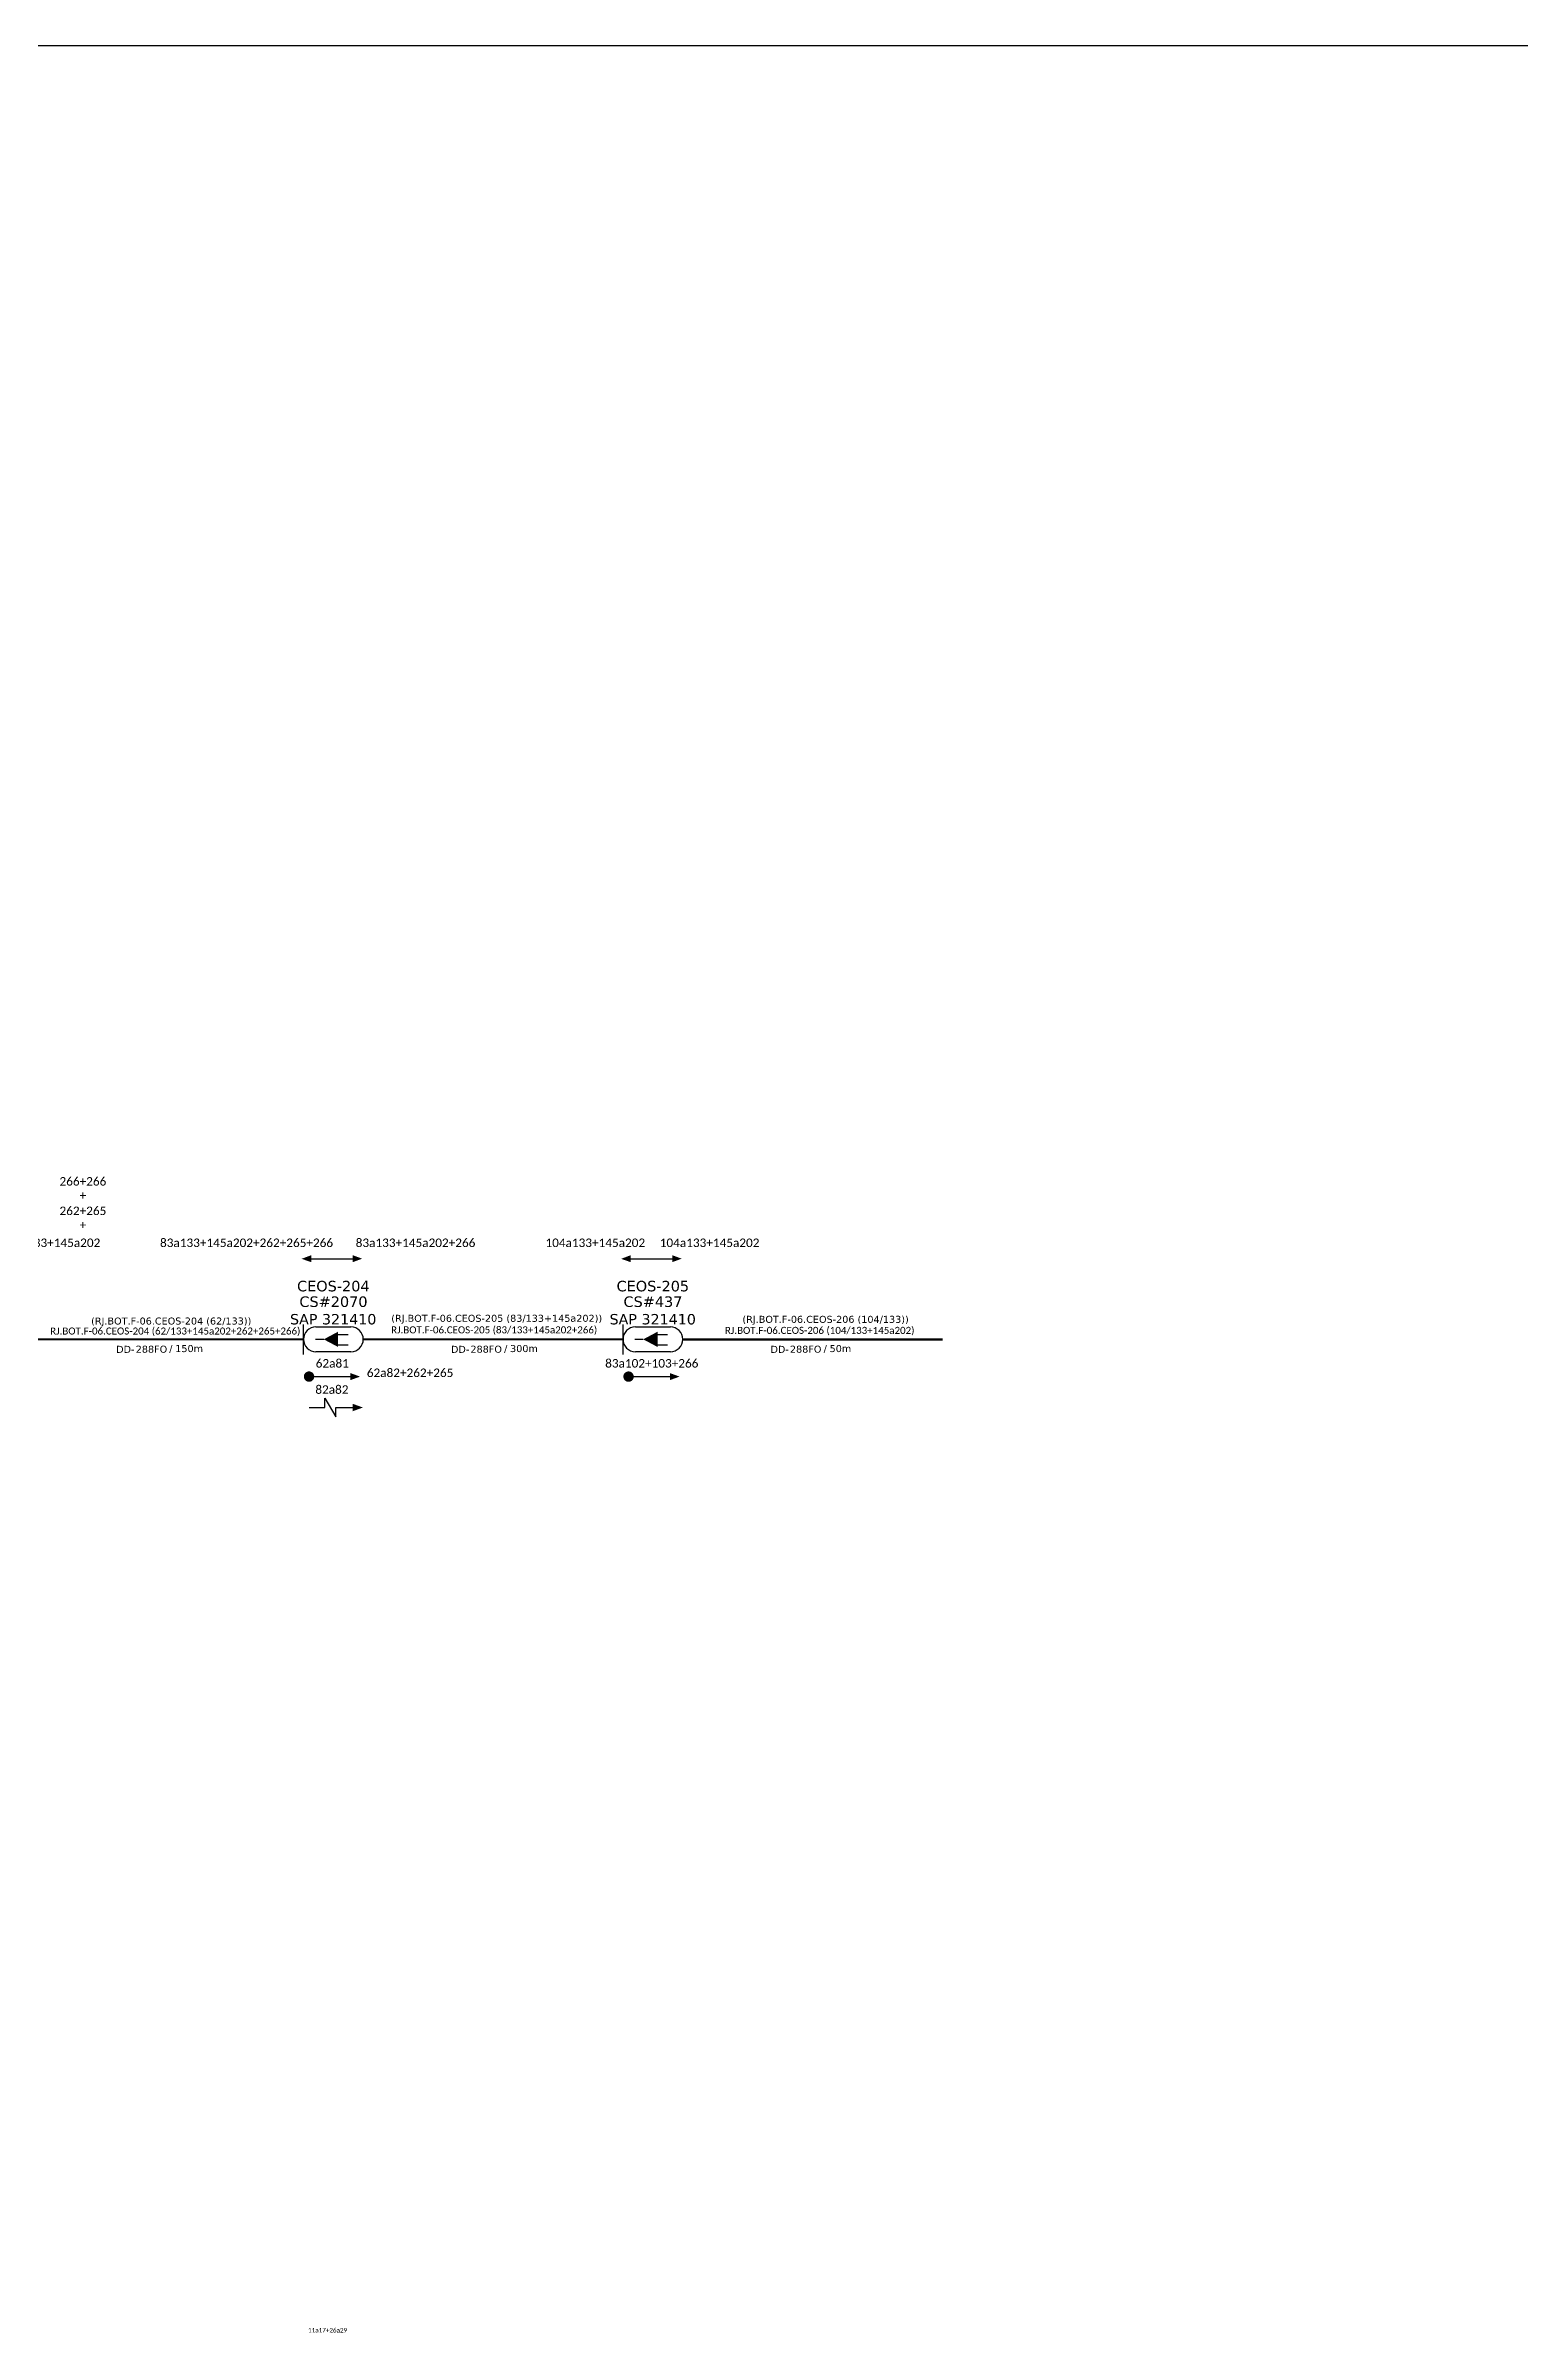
# Model space of a CAD drawing. Header units: metres. Extents: x -1.1 to 57.9, y 4.7 to 46.4.
# Drawn here: x 20.25 to 31.6, y 28.8 to 46.42 of the extents above; entities that cross this region are included whole.
import ezdxf
from ezdxf.enums import TextEntityAlignment as Align

# ---------------------------------------------------------------- set-up
doc = ezdxf.new("R2010")
doc.units = ezdxf.units.M
for name, color, linetype in [('20.4-CEOS', 1, 'Continuous'), ('20.5-CABO AÉREO', 1, 'Continuous'), ('CEO', 1, 'Continuous'), ('SETA', 7, 'Continuous')]:
    doc.layers.add(name, color=color, linetype=linetype)
doc.layers.add('40.1-ETIQUETAS', color=1, linetype='Continuous', lineweight=20)
doc.styles.add('ARIAL', font='arial.ttf')
doc.styles.add('siredit', font='verdana.ttf')
doc.styles.get("Standard").update_dxf_attribs({"font": 'arial.ttf'})

# ---------------------------------------------------------------- blocks, each defined once
blk = doc.blocks.new('ETIQUETA_RS5F')
at = {"layer": '40.1-ETIQUETAS', "color": 0, "style": 'siredit'}
blk.add_text('/', height=1.5, dxfattribs=at).set_placement((1.55, -1.95), align=Align.MIDDLE_RIGHT)
for tag, p in [('ETIQUETA_R_SECUNDARIA', (1.18, 2.1)), ('ETIQUETA_R_PRIMARIA', (1.18, 4.1)), ('F_ATIVAS/F_MORTAS', (1.11, -4.24))]:
    blk.add_attdef(tag, text='', height=1.5, dxfattribs=at).set_placement(p, align=Align.MIDDLE_CENTER)
for tag, p in [('TIPO_CABO', (-6.62, -2.12)), ('CAP_CABO', (0.37, -2.09))]:
    blk.add_attdef(tag, text='', height=1.5, dxfattribs=at).set_placement(p, align=Align.MIDDLE_RIGHT)
blk.add_attdef('METROS', text='', height=1.5, dxfattribs=at).set_placement((2.11, -1.95), align=Align.MIDDLE_LEFT)
for tag, p in [('FUSÃO_1', (0.82, -8.39)), ('FUSÃO_2', (0.82, -10.6)), ('FUSÃO_3', (0.82, -12.93)), ('FUSÃO_4', (0.82, -15.14)), ('FUSÃO_5', (0.82, -17.16))]:
    blk.add_attdef(tag, text='', height=1.5, dxfattribs=at).set_placement(p, align=Align.CENTER)

msp = doc.modelspace()

# ---------------------------------------------------------------- linework, layer by layer
at = {"color": 7}
msp.add_lwpolyline([(-1.112, 4.719), (57.926, 4.719), (57.926, 46.417), (-1.112, 46.417)], close=True, dxfattribs=at)
for points in [[(22.295, 37.078), (22.614, 37.078)], [(24.755, 37.078), (25.074, 37.078)], [(22.278, 36.17), (22.597, 36.17)], [(24.738, 36.17), (25.057, 36.17)], [(22.4, 35.932), (22.4, 36.003), (22.485, 35.861), (22.485, 35.932)]]:
    msp.add_lwpolyline(points, dxfattribs=at)
at = {"color": 7, "const_width": 0.04}
for points in [[(22.258, 36.17, 1), (22.298, 36.17, 1)], [(24.718, 36.17, 1), (24.758, 36.17, 1)]]:
    msp.add_lwpolyline(points, format="xyb", close=True, dxfattribs=at)
at = {"layer": '20.4-CEOS', "color": 5}
for p, q in [((22.331, 36.552), (22.6, 36.552)), ((24.791, 36.552), (25.06, 36.552)), ((22.6, 36.361), (22.331, 36.361)), ((25.06, 36.361), (24.791, 36.361))]:
    msp.add_line(p, q, dxfattribs=at)
for points in [[(22.236, 36.341), (22.236, 36.572)], [(22.497, 36.495), (22.579, 36.495)], [(24.696, 36.341), (24.696, 36.572)], [(24.957, 36.495), (25.039, 36.495)], [(22.391, 36.457), (22.327, 36.457)], [(22.497, 36.415), (22.579, 36.415)], [(24.851, 36.457), (24.787, 36.457)], [(24.957, 36.415), (25.039, 36.415)]]:
    msp.add_lwpolyline(points, dxfattribs=at)
for points in [[(22.391, 36.457, 0, 0.118, 0), (22.502, 36.457, 0.118, 0.118, 0)], [(24.851, 36.457, 0, 0.118, 0), (24.962, 36.457, 0.118, 0.118, 0)]]:
    msp.add_lwpolyline(points, format="xyseb", dxfattribs=at)
for centre, start, end in [((22.331, 36.457), 90, 270), ((22.6, 36.457), 270, 90), ((24.791, 36.457), 90, 270), ((25.06, 36.457), 270, 90)]:
    msp.add_arc(centre, 0.0957, start, end, dxfattribs=at)
at = {"layer": '20.5-CABO AÉREO', "color": 5, "ltscale": 8, "const_width": 0.016}
for points in [[(20.118, 36.457), (22.236, 36.457)], [(22.696, 36.457), (24.696, 36.457)], [(25.156, 36.456), (27.156, 36.456)]]:
    msp.add_lwpolyline(points, dxfattribs=at)
at = {"layer": 'SETA', "color": 7}
for points in [[(22.278, 35.932), (22.4, 35.932)], [(22.485, 35.932), (22.613, 35.932)]]:
    msp.add_lwpolyline(points, dxfattribs=at)
for points in [[(22.295, 37.051), (22.221, 37.077), (22.295, 37.105)], [(22.614, 37.105), (22.687, 37.078), (22.614, 37.051)], [(24.755, 37.051), (24.681, 37.077), (24.755, 37.105)], [(25.074, 37.105), (25.147, 37.078), (25.074, 37.051)], [(22.597, 36.197), (22.671, 36.17), (22.597, 36.143)], [(25.057, 36.197), (25.131, 36.17), (25.057, 36.143)], [(22.613, 35.961), (22.693, 35.932), (22.613, 35.903)]]:
    msp.add_solid(points, dxfattribs=at)

# ---------------------------------------------------------------- block references
at = {"layer": '40.1-ETIQUETAS', "color": 5}
ref = msp.add_blockref('ETIQUETA_RS5F', (21.171, 36.457), dxfattribs=dict(at, xscale=0.03600000000000023, yscale=0.0359999999999991, zscale=0.036))
ref.add_attrib('ETIQUETA_R_SECUNDARIA', '(RJ.BOT.F-06.CEOS-204 (62/133))', dxfattribs={"color": 0, "height": 0.054, "style": 'siredit'}).set_placement((21.217, 36.598), align=Align.MIDDLE_CENTER)
ref.add_attrib('TIPO_CABO', 'DD-', dxfattribs={"color": 0, "height": 0.054, "style": 'siredit'}).set_placement((20.934, 36.38), align=Align.MIDDLE_RIGHT)
ref.add_attrib('CAP_CABO', '288FO', dxfattribs={"color": 0, "height": 0.054, "style": 'siredit'}).set_placement((21.186, 36.381), align=Align.MIDDLE_RIGHT)
ref.add_attrib('METROS', '150m', dxfattribs={"color": 0, "height": 0.054, "style": 'siredit'}).set_placement((21.248, 36.386), align=Align.MIDDLE_LEFT)
ref = msp.add_blockref('ETIQUETA_RS5F', (26.209, 36.456), dxfattribs=dict(at, xscale=0.03600000000000023, yscale=0.0359999999999991, zscale=0.036))
ref.add_attrib('ETIQUETA_R_SECUNDARIA', '(RJ.BOT.F-06.CEOS-206 (104/133))', dxfattribs={"color": 0, "height": 0.054, "style": 'siredit'}).set_placement((26.255, 36.611), align=Align.MIDDLE_CENTER)
ref.add_attrib('TIPO_CABO', 'DD-', dxfattribs={"color": 0, "height": 0.054, "style": 'siredit'}).set_placement((25.972, 36.38), align=Align.MIDDLE_RIGHT)
ref.add_attrib('CAP_CABO', '288FO', dxfattribs={"color": 0, "height": 0.054, "style": 'siredit'}).set_placement((26.223, 36.381), align=Align.MIDDLE_RIGHT)
ref.add_attrib('METROS', '50m', dxfattribs={"color": 0, "height": 0.054, "style": 'siredit'}).set_placement((26.286, 36.386), align=Align.MIDDLE_LEFT)

# ---------------------------------------------------------------- texts
at = {"color": 5, "insert": (22.421, 28.827), "char_height": 0.03504, "width": 2.587, "attachment_point": 5, "rotation": 359.9166}
msp.add_mtext('\\C256;\\fCalibri|b0|i0|c0|p34;11a17+26a29', dxfattribs=at)
at = {"layer": '20.4-CEOS', "color": 7, "style": 'siredit'}
for s, height, p in [('SAP 321410', 0.08, (22.464, 36.612)), ('CS#2070', 0.0811, (22.466, 36.747)), ('SAP 321410', 0.08, (24.924, 36.612)), ('CS#437', 0.0811, (24.926, 36.747))]:
    msp.add_text(s, height=height, dxfattribs=at).set_placement(p, align=Align.MIDDLE_CENTER)
at = {"layer": '40.1-ETIQUETAS', "color": 5, "style": 'siredit'}
msp.add_text('(RJ.BOT.F-06.CEOS-205 (83/133+145a202))', height=0.054, dxfattribs=at).set_placement((23.723, 36.619), align=Align.MIDDLE_CENTER)
for s, p in [('DD-', (23.512, 36.38)), ('288FO', (23.763, 36.381)), ('/', (23.805, 36.386))]:
    msp.add_text(s, height=0.054, dxfattribs=at).set_placement(p, align=Align.MIDDLE_RIGHT)
msp.add_text('300m', height=0.054, dxfattribs=at).set_placement((23.826, 36.386), align=Align.MIDDLE_LEFT)
at = {"layer": '40.1-ETIQUETAS', "color": 0, "char_height": 0.06532, "width": 1.11579, "attachment_point": 5, "style": 'ARIAL'}
for s, insert in [('{\\fCalibri|b0|i0|c0|p34;\\C1;266+266\\P+}', (20.537, 37.619)), ('{\\fCalibri|b0|i0|c0|p34;262+265\\P+\\C1;}', (20.537, 37.392))]:
    msp.add_mtext(s, dxfattribs=dict(at, insert=insert))
at = {"layer": '40.1-ETIQUETAS', "color": 7, "char_height": 0.06532, "attachment_point": 5, "style": 'ARIAL'}
for s, insert, width in [('{\\fCalibri|b0|i0|c0|p34;\\C0;62a133+145a202}', (20.313, 37.2), 1.11579), ('{\\fCalibri|b0|i0|c0|p34;\\C0;83a133+145a202+262+265\\C1;+266}', (21.797, 37.2), 1.31165), ('{\\fCalibri|b0|i0|c0|p34;\\C0;83a133+145a202\\C256;+266}', (23.098, 37.2), 1.11579), ('{\\fCalibri|b0|i0|c0|p34;\\C0;104a133+145a202}', (24.482, 37.2), 1.11579), ('{\\fCalibri|b0|i0|c0|p34;\\C0;104a133+145a202}', (25.362, 37.2), 1.11579), ('{\\fCalibri|b0|i0|c0|p34;62a81}', (22.457, 36.272), 1.11579), ('{\\fCalibri|b0|i0|c0|p34;83a102+103\\C1;+266}', (24.917, 36.272), 1.11579), ('\\fCalibri|b0|i0|c0|p34;62a82\\C1;+262+265', (23.056, 36.199), 1.11579), ('{\\fCalibri|b0|i0|c0|p34;82a82}', (22.454, 36.07), 1.11579)]:
    msp.add_mtext(s, dxfattribs=dict(at, insert=insert, width=width))
at = {"layer": '40.1-ETIQUETAS', "color": 5, "char_height": 0.054, "attachment_point": 1, "style": 'siredit'}
for s, insert, width in [('{\\fCalibri|b0|i0|c0|p34;\\C1;RJ.BOT.F-06.CEOS-204 (62/133+145a202+262+265+266)}', (20.285, 36.548), 2.68035), ('{\\fCalibri|b0|i0|c0|p34;RJ.BOT.F-06.CEOS-206 (104/133+145a202)}', (25.48, 36.553), 2.7588)]:
    msp.add_mtext(s, dxfattribs=dict(at, insert=insert, width=width))
at = {"layer": '40.1-ETIQUETAS', "color": 1, "insert": (22.91, 36.557), "char_height": 0.054, "width": 2.38852, "attachment_point": 1, "style": 'siredit'}
msp.add_mtext('{\\fCalibri|b0|i0|c0|p34;RJ.BOT.F-06.CEOS-205 (83/133+145a202+266)}', dxfattribs=at)
at = {"layer": 'CEO', "color": 7, "style": 'siredit'}
for s, p in [('CEOS-204', (22.465, 36.867)), ('CEOS-205', (24.925, 36.867))]:
    msp.add_text(s, height=0.0811, dxfattribs=at).set_placement(p, align=Align.MIDDLE_CENTER)

doc.saveas('drawing.dxf')
